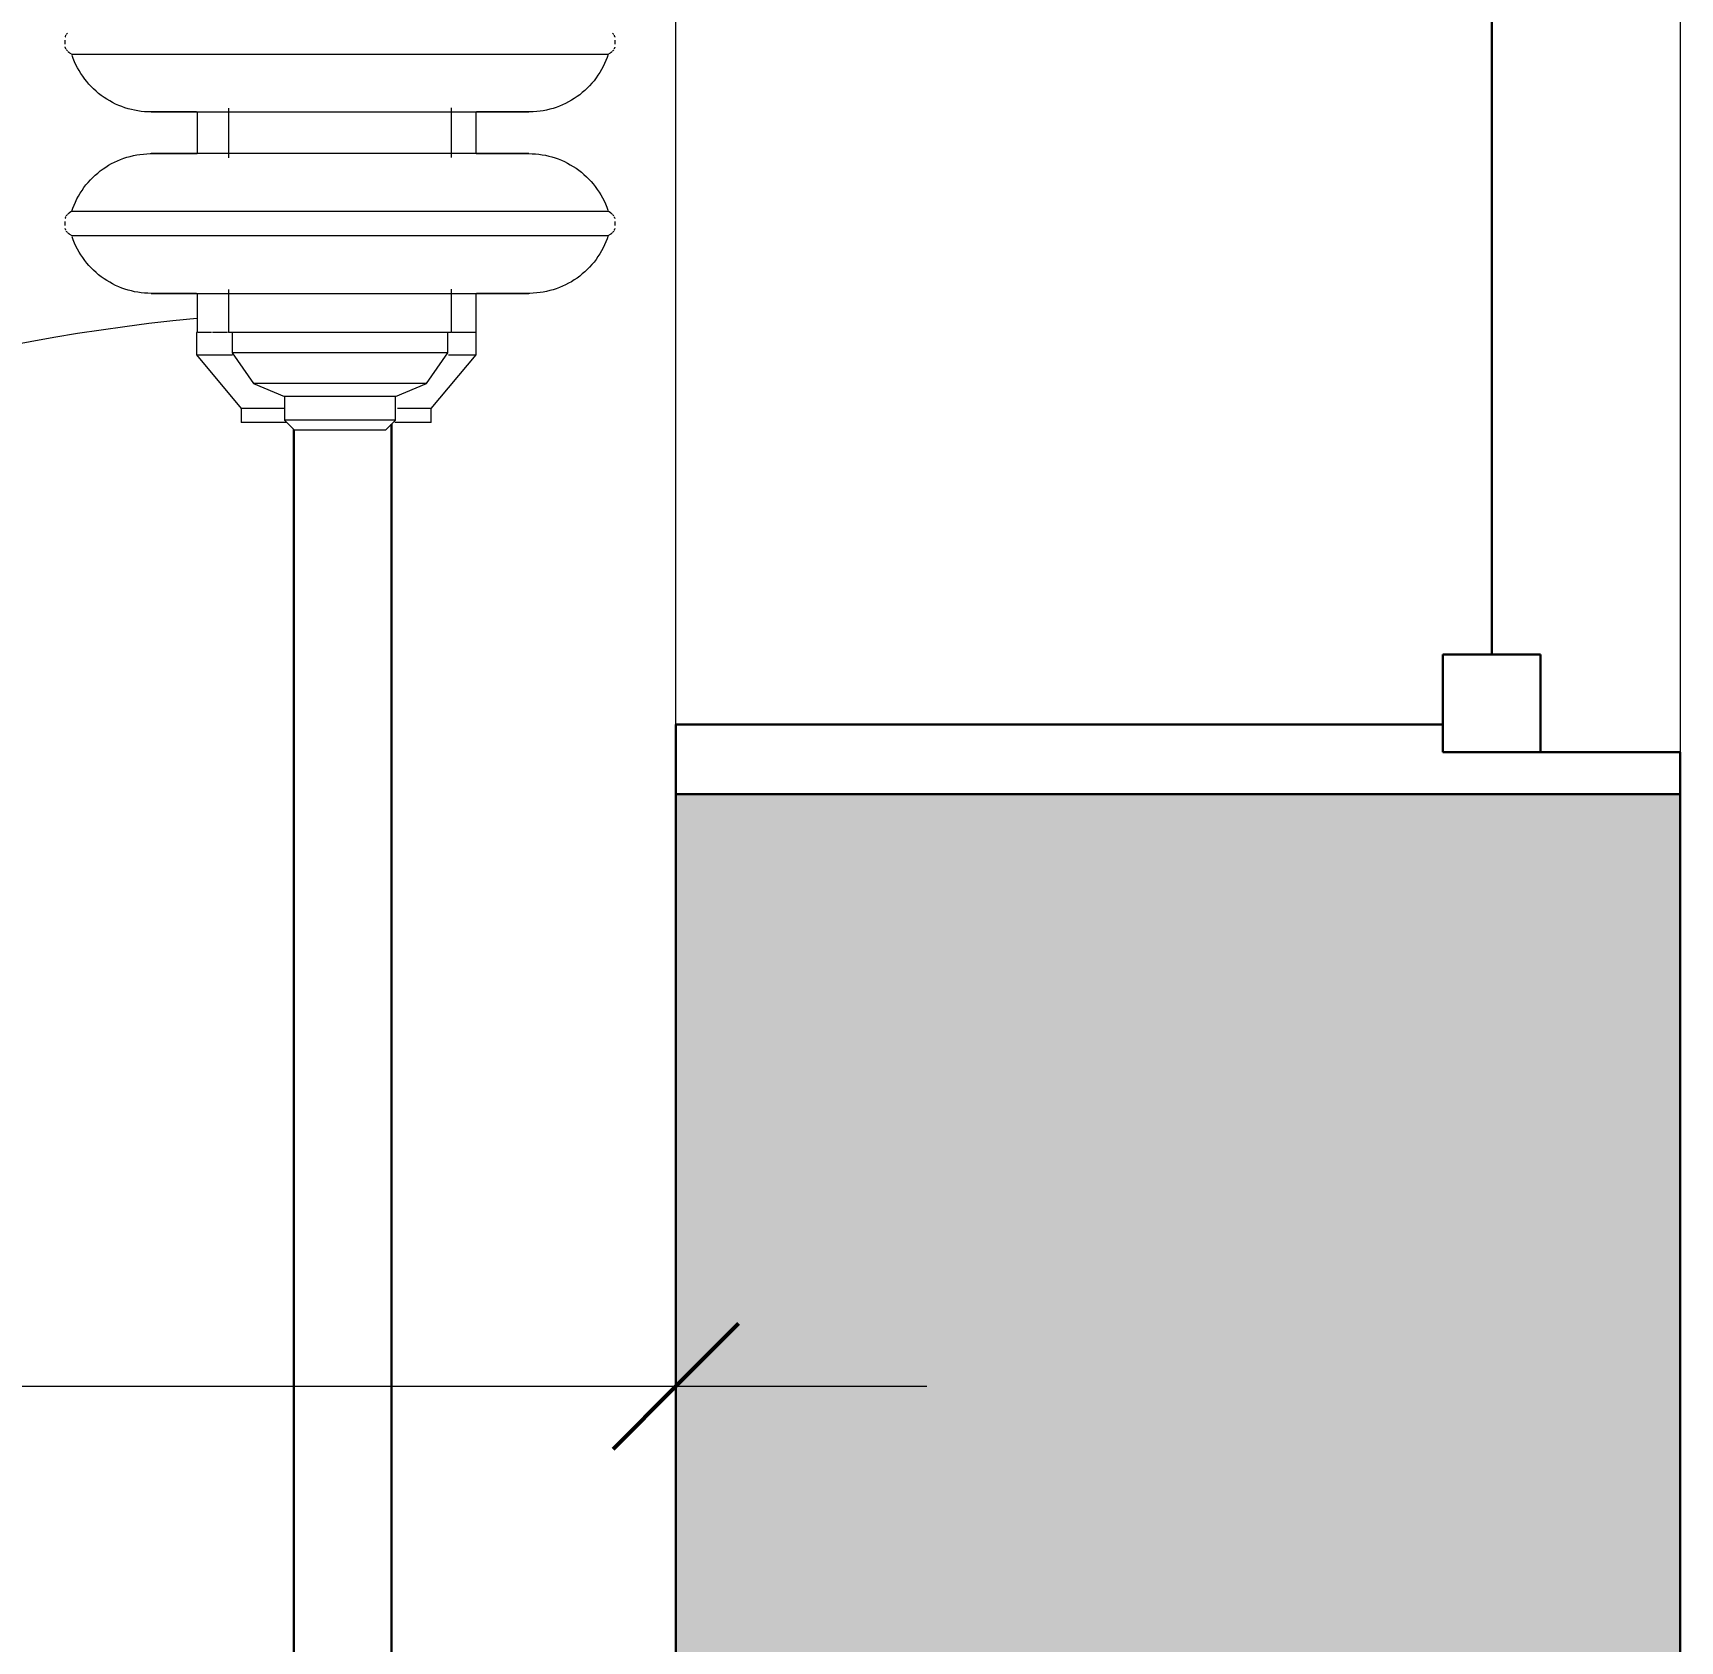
# Model space of a CAD drawing. Header units: inches. Extents: x -1176 to 1507, y -2587 to 978.
# Drawn here: x -783.57 to -754.04, y -1019.36 to -990.55 of the extents above; entities that cross this region are included whole.
import ezdxf

# ---------------------------------------------------------------- set-up
doc = ezdxf.new("R2010")
doc.units = ezdxf.units.IN
doc.header["$MEASUREMENT"] = 0
for name, color, linetype, lineweight in [('A-ANNO-DIMS', 211, 'Continuous', 9), ('A-ANNO-DIMS-48', 211, 'Continuous', 9), ('A-DOOR', 31, 'Continuous', 18), ('A-GENM', 13, 'Continuous', 18), ('A-GLAZ', 151, 'Continuous', 18), ('A-WALL', 113, 'Continuous', 18), ('A-WALL-PATT', 111, 'Continuous', 18)]:
    doc.layers.add(name, color=color, linetype=linetype, lineweight=lineweight)
doc.styles.add('Swis721 Lt BT', font='swissl.ttf', dxfattribs={"height": 4.5})
doc.dimstyles.new('OTJ_-_3_32__Linear__1_2__Tolerance_1', dxfattribs={"dimscale": 12, "dimtxt": 4.748918, "dimasz": 0.1875, "dimexe": 0.375, "dimexo": 0.25, "dimgap": 0.25, "dimtad": 1, "dimdec": 1, "dimrnd": 0.5, "dimzin": 3, "dimdsep": 46, "dimlunit": 4, "dimtxsty": 'Swis721 Lt BT', "dimblk1": 'OBLIQUE', "dimblk2": 'OBLIQUE', "dimsah": 1, "dimcen": 0.09, "dimdle": 0.375, "dimazin": 0, "dimtfac": 1, "dimtdec": 4, "dimtix": 1, "dimtmove": 0, "dimatfit": 3, "dimfxl": 1, "dimtvp": 1, "dimfrac": 2, "dimtolj": 1, "dimtzin": 0, "dimarcsym": 2})

# ---------------------------------------------------------------- blocks, each defined once
blk = doc.blocks.new('Double Hung - balcony windows 3_ 6_-6827319-2nd Floor Construction')
at = {"layer": 'A-GLAZ', "color": 8, "lineweight": 30}
for p, q in [((-21, 9), (-20.25, 9)), ((-20.25, 4.75), (-20.25, 9)), ((20.25, 4.75), (20.25, 9)), ((21, 9), (20.25, 9)), ((-20.25, 6.5), (-20.25, 4.75)), ((-20.25, 6.5), (-18.5, 6.5)), ((-18.5, 6.5), (-18.5, 4.75)), ((18.5, 6.5), (18.5, 4.75)), ((20.25, 6.5), (18.5, 6.5)), ((20.25, 6.5), (20.25, 4.75)), ((-18.5, 5.625), (18.5, 5.625)), ((-20.25, 4.75), (-18.5, 4.75)), ((-20.25, 4.75), (-19.75, 4.75)), ((-19.75, -9), (-19.75, 4.75)), ((20.25, 4.75), (18.5, 4.75)), ((19.75, 4.75), (20.25, 4.75)), ((19.75, 4.75), (19.75, -9)), ((-19.75, -9), (-21, -9)), ((19.75, -9), (21, -9))]:
    blk.add_line(p, q, dxfattribs=at)
blk = doc.blocks.new('Single Flush - D1 3_ X 8_-8249704-2nd Floor Construction')
at = {"layer": 'A-DOOR', "lineweight": 30}
for p, q in [((16.156, 36.649), (16.156, 3)), ((17.906, 3), (17.906, 36.748))]:
    blk.add_line(p, q, dxfattribs=at)
at = {"layer": 'A-DOOR', "lineweight": 9}
blk.add_arc((17.906, 3), 35.812, 95.5935, 180.5, dxfattribs=at)
blk = doc.blocks.new('Cast_Iron_Radiator_8182 - Cast_Iron_Radiator_8182-V58-2nd Floor Construction')
at = {"layer": 'A-GENM', "lineweight": 9}
for p, q in [((10.5, 4.933), (10.463, 4.933)), ((10.537, 4.933), (10.5, 4.933)), ((10.718, 4.809), (10.693, 4.848)), ((10.718, 1), (10.718, 4.809)), ((13.557, 4.848), (13.532, 4.809)), ((13.532, 1), (13.532, 4.809)), ((13.75, 4.933), (13.713, 4.933)), ((13.787, 4.933), (13.75, 4.933)), ((13.968, 4.809), (13.943, 4.848)), ((13.968, 1), (13.968, 4.809)), ((12.504, 2.438), (11.749, 2.438)), ((15.702, 2.438), (14.999, 2.438)), ((16.106, 2.438), (15.702, 2.438)), ((15.702, 2.438), (15.702, 2.291)), ((17.064, 1.635), (16.106, 2.438)), ((16.106, 1.944), (16.106, 2.438)), ((15.702, 2.296), (15.702, 2.192)), ((15.702, 2.188), (15.702, 2.013)), ((12.568, 2), (11.678, 2)), ((15.702, 2), (14.928, 2)), ((15.702, 2), (15.702, -2)), ((16.067, 1.935), (15.702, 1.935)), ((16.617, 1.55), (16.067, 1.935)), ((16.067, 1.935), (16.067, -1.935)), ((16.853, 0.993), (16.617, 1.55)), ((16.617, 1.55), (16.617, -1.55)), ((17.314, 1.635), (17.064, 1.635)), ((17.064, 1.635), (17.064, 1.028)), ((17.314, 1.635), (17.314, 0.985)), ((10.718, -1), (10.718, 1)), ((11.752, -1), (11.752, 1)), ((12.498, 1), (12.498, -1)), ((13.532, -1), (13.532, 1)), ((13.968, -1), (13.968, 1)), ((15.002, -1), (15.002, 1)), ((17.275, 0.993), (16.853, 0.993)), ((16.853, 0.993), (16.853, -0.993)), ((17.452, 0.816), (17.275, 0.993)), ((17.275, 0.993), (17.275, -0.993)), ((17.452, 0.816), (17.452, -0.816)), ((17.275, -0.993), (17.452, -0.816)), ((10.718, -4.081), (10.718, -1)), ((13.532, -4.081), (13.532, -1)), ((13.968, -4.809), (13.968, -1)), ((16.617, -1.55), (16.853, -0.993)), ((16.853, -0.993), (17.275, -0.993)), ((17.064, -1.008), (17.064, -1.771)), ((17.314, -0.961), (17.314, -1.771)), ((16.067, -1.935), (16.617, -1.55)), ((16.106, -2.575), (17.064, -1.771)), ((17.064, -1.771), (17.314, -1.771)), ((11.682, -2), (12.572, -2)), ((14.932, -2), (15.702, -2)), ((15.702, -1.935), (16.067, -1.935)), ((15.702, -2.017), (15.702, -2.287)), ((16.106, -2.575), (16.106, -1.924)), ((15.702, -2.301), (15.702, -2.452)), ((11.747, -2.562), (12.503, -2.562)), ((14.997, -2.562), (15.702, -2.562)), ((15.702, -2.436), (15.702, -2.551)), ((15.702, -2.565), (15.702, -2.575)), ((15.702, -2.575), (16.106, -2.575)), ((10.718, -4.809), (10.718, -4.089)), ((13.532, -4.809), (13.532, -4.089)), ((10.463, -4.933), (10.5, -4.933)), ((10.5, -4.933), (10.537, -4.933)), ((10.693, -4.848), (10.718, -4.809)), ((13.532, -4.809), (13.557, -4.848)), ((13.713, -4.933), (13.75, -4.933)), ((13.75, -4.933), (13.787, -4.933)), ((13.943, -4.848), (13.968, -4.809))]:
    blk.add_line(p, q, dxfattribs=at)
at = {"layer": 'A-GENM', "lineweight": 9, "flags": 128}
for points in [[(10.341, 4.887), (10.347, 4.892), (10.353, 4.896), (10.359, 4.901), (10.365, 4.905)], [(10.378, 4.912), (10.385, 4.915), (10.392, 4.918), (10.399, 4.921), (10.406, 4.924), (10.413, 4.926)], [(10.588, 4.925), (10.595, 4.923), (10.602, 4.921), (10.609, 4.918), (10.616, 4.915), (10.623, 4.912)], [(10.636, 4.904), (10.642, 4.9), (10.648, 4.896), (10.654, 4.891), (10.659, 4.887)], [(10.67, 4.876), (10.675, 4.871), (10.68, 4.865), (10.685, 4.859), (10.689, 4.854), (10.693, 4.848)], [(10.718, 4.809), (10.775, 4.789), (10.831, 4.767), (10.885, 4.743), (10.939, 4.716), (10.992, 4.688), (11.044, 4.657), (11.094, 4.624), (11.143, 4.59), (11.191, 4.553), (11.237, 4.515), (11.281, 4.474), (11.324, 4.432), (11.365, 4.389), (11.404, 4.343), (11.442, 4.296), (11.477, 4.248), (11.511, 4.198), (11.543, 4.147), (11.572, 4.095), (11.599, 4.042), (11.625, 3.987), (11.648, 3.932), (11.669, 3.876), (11.687, 3.819), (11.703, 3.761), (11.717, 3.703), (11.729, 3.644), (11.738, 3.585), (11.745, 3.525), (11.75, 3.465), (11.752, 3.405), (11.752, 3.383)], [(12.498, 3.383), (12.499, 3.443), (12.503, 3.503), (12.509, 3.563), (12.517, 3.622), (12.528, 3.681), (12.541, 3.74), (12.557, 3.798), (12.574, 3.855), (12.594, 3.911), (12.617, 3.967), (12.641, 4.022), (12.668, 4.076), (12.696, 4.128), (12.727, 4.18), (12.76, 4.23), (12.795, 4.279), (12.832, 4.326), (12.87, 4.372), (12.911, 4.416), (12.953, 4.459), (12.997, 4.5), (13.042, 4.539), (13.089, 4.576), (13.138, 4.612), (13.188, 4.645), (13.239, 4.677), (13.291, 4.706), (13.345, 4.733), (13.399, 4.758), (13.455, 4.781), (13.511, 4.802)], [(13.557, 4.848), (13.562, 4.854), (13.566, 4.86), (13.571, 4.866), (13.575, 4.872), (13.581, 4.877)], [(13.591, 4.887), (13.597, 4.892), (13.603, 4.896), (13.609, 4.901), (13.615, 4.905)], [(13.628, 4.912), (13.635, 4.915), (13.642, 4.918), (13.649, 4.921), (13.656, 4.924), (13.663, 4.926)], [(13.838, 4.925), (13.845, 4.923), (13.852, 4.921), (13.859, 4.918), (13.866, 4.915), (13.873, 4.912)], [(13.886, 4.904), (13.892, 4.9), (13.898, 4.896), (13.904, 4.891), (13.909, 4.887)], [(13.92, 4.876), (13.925, 4.871), (13.93, 4.865), (13.935, 4.859), (13.939, 4.854), (13.943, 4.848)], [(13.968, 4.809), (14.025, 4.789), (14.081, 4.767), (14.135, 4.743), (14.189, 4.716), (14.242, 4.688), (14.294, 4.657), (14.344, 4.624), (14.393, 4.59), (14.441, 4.553), (14.487, 4.515), (14.531, 4.474), (14.574, 4.432), (14.615, 4.389), (14.654, 4.343), (14.692, 4.296), (14.727, 4.248), (14.761, 4.198), (14.793, 4.147), (14.822, 4.095), (14.849, 4.042), (14.875, 3.987), (14.898, 3.932), (14.919, 3.876), (14.937, 3.819), (14.953, 3.761), (14.967, 3.703), (14.979, 3.644), (14.988, 3.585), (14.995, 3.525), (15, 3.465), (15.002, 3.405), (15.002, 3.383)], [(11.752, 3.383), (11.752, 3.381), (11.752, 3.375), (11.752, 3.366), (11.752, 3.353), (11.752, 3.336), (11.752, 3.315), (11.752, 3.29), (11.752, 3.262), (11.752, 3.23), (11.752, 3.195), (11.752, 3.156), (11.752, 3.114), (11.752, 3.068), (11.752, 3.019), (11.752, 2.967), (11.752, 2.911), (11.752, 2.853), (11.752, 2.792), (11.752, 2.727), (11.752, 2.66), (11.752, 2.591), (11.752, 2.518), (11.752, 2.444)], [(11.752, 1), (11.752, 1.095), (11.752, 1.19), (11.752, 1.285), (11.752, 1.38), (11.752, 1.473), (11.752, 1.566), (11.752, 1.659), (11.752, 1.75), (11.752, 1.839), (11.752, 1.928), (11.752, 2.015), (11.752, 2.1), (11.752, 2.184), (11.752, 2.266), (11.752, 2.346), (11.752, 2.423), (11.752, 2.498), (11.752, 2.571), (11.752, 2.642), (11.752, 2.71), (11.752, 2.775), (11.752, 2.837), (11.752, 2.896), (11.752, 2.952), (11.752, 3.005), (11.752, 3.055), (11.752, 3.102), (11.752, 3.145), (11.752, 3.185), (11.752, 3.221), (11.752, 3.254), (11.752, 3.283), (11.752, 3.309), (11.752, 3.33), (11.752, 3.348), (11.752, 3.363), (11.752, 3.373), (11.752, 3.38), (11.752, 3.383), (11.752, 3.383)], [(12.498, 2.438), (12.498, 2.498), (12.498, 2.571), (12.498, 2.642), (12.498, 2.71), (12.498, 2.775), (12.498, 2.837), (12.498, 2.896), (12.498, 2.952), (12.498, 3.005), (12.498, 3.055), (12.498, 3.102), (12.498, 3.145), (12.498, 3.185), (12.498, 3.221), (12.498, 3.254), (12.498, 3.283), (12.498, 3.309), (12.498, 3.33), (12.498, 3.348), (12.498, 3.363), (12.498, 3.373), (12.498, 3.38), (12.498, 3.383), (12.498, 3.383)], [(12.498, 3.383), (12.498, 3.381), (12.498, 3.375), (12.498, 3.366), (12.498, 3.353), (12.498, 3.336), (12.498, 3.315), (12.498, 3.29), (12.498, 3.262), (12.498, 3.23), (12.498, 3.195), (12.498, 3.156), (12.498, 3.114), (12.498, 3.068), (12.498, 3.019), (12.498, 2.967), (12.498, 2.911), (12.498, 2.853), (12.498, 2.792), (12.498, 2.727), (12.498, 2.66), (12.498, 2.591), (12.498, 2.518), (12.498, 2.444), (12.498, 2.367), (12.498, 2.288), (12.498, 2.206), (12.498, 2.123), (12.498, 2.038), (12.498, 1.952), (12.498, 1.864), (12.498, 1.774), (12.498, 1.683), (12.498, 1.591), (12.498, 1.499), (12.498, 1.405), (12.498, 1.311), (12.498, 1.216), (12.498, 1.121), (12.498, 1.026), (12.498, 1)], [(15.002, 3.383), (15.002, 3.381), (15.002, 3.375), (15.002, 3.366), (15.002, 3.353), (15.002, 3.336), (15.002, 3.315), (15.002, 3.29), (15.002, 3.262), (15.002, 3.23), (15.002, 3.195), (15.002, 3.156), (15.002, 3.114), (15.002, 3.068), (15.002, 3.019), (15.002, 2.967), (15.002, 2.911), (15.002, 2.853), (15.002, 2.792), (15.002, 2.727), (15.002, 2.66), (15.002, 2.591), (15.002, 2.518), (15.002, 2.444)], [(15.002, 1), (15.002, 1.095), (15.002, 1.19), (15.002, 1.285), (15.002, 1.38), (15.002, 1.473), (15.002, 1.566), (15.002, 1.659), (15.002, 1.75), (15.002, 1.839), (15.002, 1.928), (15.002, 2.015), (15.002, 2.1), (15.002, 2.184), (15.002, 2.266), (15.002, 2.346), (15.002, 2.423), (15.002, 2.498), (15.002, 2.571), (15.002, 2.642), (15.002, 2.71), (15.002, 2.775), (15.002, 2.837), (15.002, 2.896), (15.002, 2.952), (15.002, 3.005), (15.002, 3.055), (15.002, 3.102), (15.002, 3.145), (15.002, 3.185), (15.002, 3.221), (15.002, 3.254), (15.002, 3.283), (15.002, 3.309), (15.002, 3.33), (15.002, 3.348), (15.002, 3.363), (15.002, 3.373), (15.002, 3.38), (15.002, 3.383), (15.002, 3.383)], [(11.752, -3.383), (11.752, -3.381), (11.752, -3.375), (11.752, -3.366), (11.752, -3.353), (11.752, -3.336), (11.752, -3.315), (11.752, -3.29), (11.752, -3.262), (11.752, -3.23), (11.752, -3.195), (11.752, -3.156), (11.752, -3.114), (11.752, -3.068), (11.752, -3.019), (11.752, -2.967), (11.752, -2.911), (11.752, -2.853), (11.752, -2.792), (11.752, -2.727), (11.752, -2.66), (11.752, -2.591), (11.752, -2.518), (11.752, -2.444), (11.752, -2.367), (11.752, -2.288), (11.752, -2.206), (11.752, -2.123), (11.752, -2.038), (11.752, -1.952), (11.752, -1.864), (11.752, -1.774), (11.752, -1.683), (11.752, -1.591), (11.752, -1.499), (11.752, -1.405), (11.752, -1.311), (11.752, -1.216), (11.752, -1.121), (11.752, -1.026), (11.752, -1)], [(12.498, -1), (12.498, -1.095), (12.498, -1.19), (12.498, -1.285), (12.498, -1.38), (12.498, -1.473), (12.498, -1.566), (12.498, -1.659), (12.498, -1.75), (12.498, -1.839), (12.498, -1.928), (12.498, -2.015), (12.498, -2.1), (12.498, -2.184), (12.498, -2.266), (12.498, -2.346), (12.498, -2.423), (12.498, -2.498), (12.498, -2.571), (12.498, -2.642), (12.498, -2.71), (12.498, -2.775), (12.498, -2.837), (12.498, -2.896), (12.498, -2.952), (12.498, -3.005), (12.498, -3.055), (12.498, -3.102), (12.498, -3.145), (12.498, -3.185), (12.498, -3.221), (12.498, -3.254), (12.498, -3.283), (12.498, -3.309), (12.498, -3.33), (12.498, -3.348), (12.498, -3.363), (12.498, -3.373), (12.498, -3.38), (12.498, -3.383), (12.498, -3.383)], [(15.002, -3.383), (15.002, -3.381), (15.002, -3.375), (15.002, -3.366), (15.002, -3.353), (15.002, -3.336), (15.002, -3.315), (15.002, -3.29), (15.002, -3.262), (15.002, -3.23), (15.002, -3.195), (15.002, -3.156), (15.002, -3.114), (15.002, -3.068), (15.002, -3.019), (15.002, -2.967), (15.002, -2.911), (15.002, -2.853), (15.002, -2.792), (15.002, -2.727), (15.002, -2.66), (15.002, -2.591), (15.002, -2.518), (15.002, -2.444), (15.002, -2.367), (15.002, -2.288), (15.002, -2.206), (15.002, -2.123), (15.002, -2.038), (15.002, -1.952), (15.002, -1.864), (15.002, -1.774), (15.002, -1.683), (15.002, -1.591), (15.002, -1.499), (15.002, -1.405), (15.002, -1.311), (15.002, -1.216), (15.002, -1.121), (15.002, -1.026), (15.002, -1)], [(11.752, -2.571), (11.752, -2.642), (11.752, -2.71), (11.752, -2.775), (11.752, -2.837), (11.752, -2.896), (11.752, -2.952), (11.752, -3.005), (11.752, -3.055), (11.752, -3.102), (11.752, -3.145), (11.752, -3.185), (11.752, -3.221), (11.752, -3.254), (11.752, -3.283), (11.752, -3.309), (11.752, -3.33), (11.752, -3.348), (11.752, -3.363), (11.752, -3.373), (11.752, -3.38), (11.752, -3.383), (11.752, -3.383)], [(12.498, -3.383), (12.498, -3.381), (12.498, -3.375), (12.498, -3.366), (12.498, -3.353), (12.498, -3.336), (12.498, -3.315), (12.498, -3.29), (12.498, -3.262), (12.498, -3.23), (12.498, -3.195), (12.498, -3.156), (12.498, -3.114), (12.498, -3.068), (12.498, -3.019), (12.498, -2.967), (12.498, -2.911), (12.498, -2.853), (12.498, -2.792), (12.498, -2.727), (12.498, -2.66), (12.498, -2.591), (12.498, -2.562)], [(15.002, -2.571), (15.002, -2.642), (15.002, -2.71), (15.002, -2.775), (15.002, -2.837), (15.002, -2.896), (15.002, -2.952), (15.002, -3.005), (15.002, -3.055), (15.002, -3.102), (15.002, -3.145), (15.002, -3.185), (15.002, -3.221), (15.002, -3.254), (15.002, -3.283), (15.002, -3.309), (15.002, -3.33), (15.002, -3.348), (15.002, -3.363), (15.002, -3.373), (15.002, -3.38), (15.002, -3.383), (15.002, -3.383)], [(11.752, -3.383), (11.751, -3.443), (11.747, -3.503), (11.741, -3.563), (11.733, -3.622), (11.722, -3.681), (11.709, -3.74), (11.693, -3.798), (11.676, -3.855), (11.656, -3.911), (11.633, -3.967), (11.609, -4.022), (11.582, -4.076), (11.554, -4.128), (11.523, -4.18), (11.49, -4.23), (11.455, -4.279), (11.418, -4.326), (11.38, -4.372), (11.339, -4.416), (11.297, -4.459), (11.253, -4.5), (11.208, -4.539), (11.161, -4.576), (11.112, -4.612), (11.062, -4.645), (11.011, -4.677), (10.959, -4.706), (10.905, -4.733), (10.851, -4.758), (10.795, -4.781), (10.739, -4.802)], [(13.532, -4.809), (13.475, -4.789), (13.419, -4.767), (13.365, -4.743), (13.311, -4.716), (13.258, -4.688), (13.206, -4.657), (13.156, -4.624), (13.107, -4.59), (13.059, -4.553), (13.013, -4.515), (12.969, -4.474), (12.926, -4.432), (12.885, -4.389), (12.846, -4.343), (12.808, -4.296), (12.773, -4.248), (12.739, -4.198), (12.707, -4.147), (12.678, -4.095), (12.651, -4.042), (12.625, -3.987), (12.602, -3.932), (12.581, -3.876), (12.563, -3.819), (12.547, -3.761), (12.533, -3.703), (12.521, -3.644), (12.512, -3.585), (12.505, -3.525), (12.5, -3.465), (12.498, -3.405), (12.498, -3.383)], [(15.002, -3.383), (15.001, -3.443), (14.997, -3.503), (14.991, -3.563), (14.983, -3.622), (14.972, -3.681), (14.959, -3.74), (14.943, -3.798), (14.926, -3.855), (14.906, -3.911), (14.883, -3.967), (14.859, -4.022), (14.832, -4.076), (14.804, -4.128), (14.773, -4.18), (14.74, -4.23), (14.705, -4.279), (14.668, -4.326), (14.63, -4.372), (14.589, -4.416), (14.547, -4.459), (14.503, -4.5), (14.458, -4.539), (14.411, -4.576), (14.362, -4.612), (14.312, -4.645), (14.261, -4.677), (14.209, -4.706), (14.155, -4.733), (14.101, -4.758), (14.045, -4.781), (13.989, -4.802)], [(10.364, -4.904), (10.358, -4.9), (10.352, -4.896), (10.346, -4.891), (10.341, -4.887)], [(10.412, -4.925), (10.405, -4.923), (10.398, -4.921), (10.391, -4.918), (10.384, -4.915), (10.377, -4.912)], [(10.622, -4.912), (10.615, -4.915), (10.608, -4.918), (10.601, -4.921), (10.594, -4.924), (10.587, -4.926)], [(10.659, -4.887), (10.653, -4.892), (10.647, -4.896), (10.641, -4.901), (10.635, -4.905)], [(10.693, -4.848), (10.688, -4.854), (10.684, -4.86), (10.679, -4.866), (10.675, -4.872), (10.669, -4.877)], [(13.58, -4.876), (13.575, -4.871), (13.57, -4.865), (13.565, -4.859), (13.561, -4.854), (13.557, -4.848)], [(13.614, -4.904), (13.608, -4.9), (13.602, -4.896), (13.596, -4.891), (13.591, -4.887)], [(13.662, -4.925), (13.655, -4.923), (13.648, -4.921), (13.641, -4.918), (13.634, -4.915), (13.627, -4.912)], [(13.872, -4.912), (13.865, -4.915), (13.858, -4.918), (13.851, -4.921), (13.844, -4.924), (13.837, -4.926)], [(13.909, -4.887), (13.903, -4.892), (13.897, -4.896), (13.891, -4.901), (13.885, -4.905)], [(13.943, -4.848), (13.938, -4.854), (13.934, -4.86), (13.929, -4.866), (13.925, -4.872), (13.919, -4.877)]]:
    blk.add_lwpolyline(points, dxfattribs=at)
blk = doc.blocks.new('DIMBLOCK68-2nd Floor Construction')
at = {"layer": 'A-ANNO-DIMS-48'}
for p, q in [((-866.18, -947.81), (-866.18, -1019.295)), ((-866.18, -1014.795), (-866.18, -947.81)), ((-772.043, -1016.204), (-772.043, -1010.295)), ((-870.68, -1014.795), (-767.543, -1014.795)), ((-772.043, -1014.795), (-772.043, -1016.204))]:
    blk.add_line(p, q, dxfattribs=at)
at = {"layer": 'A-ANNO-DIMS-48', "lineweight": 50}
for p, q in [((-866.18, -1014.795), (-865.055, -1013.67)), ((-772.043, -1014.795), (-770.918, -1013.67)), ((-866.18, -1014.795), (-867.305, -1015.92)), ((-772.043, -1014.795), (-773.168, -1015.92))]:
    blk.add_line(p, q, dxfattribs=at)
at = {"layer": 'A-ANNO-DIMS-48', "color": 0, "insert": (-828.044, -1005.788), "char_height": 4.5, "width": 21.43797, "attachment_point": 1, "line_spacing_factor": 1.005062, "style": 'Swis721 Lt BT'}
blk.add_mtext('7\' - 10"', dxfattribs=at)
blk = doc.blocks.new('_Oblique')
at = {"color": 0, "linetype": 'ByBlock', "lineweight": -2}
blk.add_line((-0.5, -0.5), (0.5, 0.5), dxfattribs=at)

msp = doc.modelspace()

# ---------------------------------------------------------------- hatches: boundary and pattern name
at = {"layer": 'A-WALL-PATT'}
h = msp.add_hatch(color=250, dxfattribs=at)
h.paths.add_polyline_path([(-754.043, -1262.185), (-754.043, -1210.185), (-772.043, -1210.185), (-772.043, -1262.185)], flags=0)
h.paths.add_polyline_path([(-754.043, -1170.185), (-754.043, -1093.301), (-772.043, -1093.301), (-772.043, -1170.185)], flags=0)
h.paths.add_polyline_path([(-754.043, -1053.185), (-754.043, -1004.185), (-772.043, -1004.185), (-772.043, -1053.185)], flags=0)
h.paths.add_polyline_path([(-757.26, -962.185), (-754.043, -962.185), (-754.043, -860.185), (-772.043, -860.185), (-772.043, -962.185)], flags=0)
h.paths.add_polyline_path([(-772.043, -818.185), (-754.043, -818.185), (-754.043, -716.185), (-772.043, -716.185), (-772.043, -796.219)], flags=0)
h.paths.add_polyline_path([(-754.043, -674.185), (-754.043, -572.185), (-772.043, -572.185), (-772.043, -674.185)], flags=0)
h.paths.add_polyline_path([(-772.043, -530.185), (-754.043, -530.185), (-754.043, -428.185), (-772.043, -428.185), (-772.043, -498.557)], flags=0)
h.paths.add_polyline_path([(-754.043, -386.185), (-754.043, -278.185), (-772.043, -278.185), (-772.043, -386.185), (-757.26, -386.185)], flags=0)
h.paths.add_polyline_path([(-772.043, -236.185), (-754.043, -236.185), (-754.043, -122.495), (-772.043, -122.495), (-772.043, -224.703)], flags=0)
h.paths.add_polyline_path([(-754.043, -80.495), (-754.043, 16.255), (-772.043, 16.255), (-772.03, -80.495)], flags=0)

# ---------------------------------------------------------------- linework, layer by layer
at = {"layer": 'A-WALL', "lineweight": 9}
for p, q in [((-772.043, -1004.185), (-772.043, -962.185)), ((-754.043, -962.185), (-754.043, -1004.185))]:
    msp.add_line(p, q, dxfattribs=at)
at = {"layer": 'A-WALL', "color": 8, "lineweight": 30}
for p, q in [((-754.043, -1004.185), (-772.043, -1004.185)), ((-772.043, -1004.185), (-772.043, -1028.801)), ((-754.043, -1004.185), (-754.043, -1053.185))]:
    msp.add_line(p, q, dxfattribs=at)

# ---------------------------------------------------------------- block references
at = {"layer": 'A-DOOR'}
msp.add_blockref('Single Flush - D1 3_ X 8_-8249704-2nd Floor Construction', (-795.043, -1034.301), dxfattribs=at)
at = {"layer": 'A-GENM', "lineweight": 9, "rotation": 269.9999999999999}
msp.add_blockref('Cast_Iron_Radiator_8182 - Cast_Iron_Radiator_8182-V58-2nd Floor Construction', (-778.062, -980.21), dxfattribs=at)
at = {"layer": 'A-GLAZ', "rotation": 269.9999999999999}
msp.add_blockref('Double Hung - balcony windows 3_ 6_-6827319-2nd Floor Construction', (-763.043, -983.185), dxfattribs=at)

# ---------------------------------------------------------------- dimensions: what is measured, and where the dimension line sits
at = {"layer": 'A-ANNO-DIMS'}
dim = msp.add_linear_dim(base=(-772.043, -1014.795), p1=(-866.18, -944.81), p2=(-772.043, -1013.204), dimstyle='OTJ_-_3_32__Linear__1_2__Tolerance_1', override={"dimpost": '<>', "dimfxl": 116.359233}, dxfattribs=at)
dim.commit()
dim.dimension.update_dxf_attribs({"geometry": 'DIMBLOCK68-2nd Floor Construction', "text_midpoint": (-819.112, -1009.483)})

doc.saveas('drawing.dxf')
